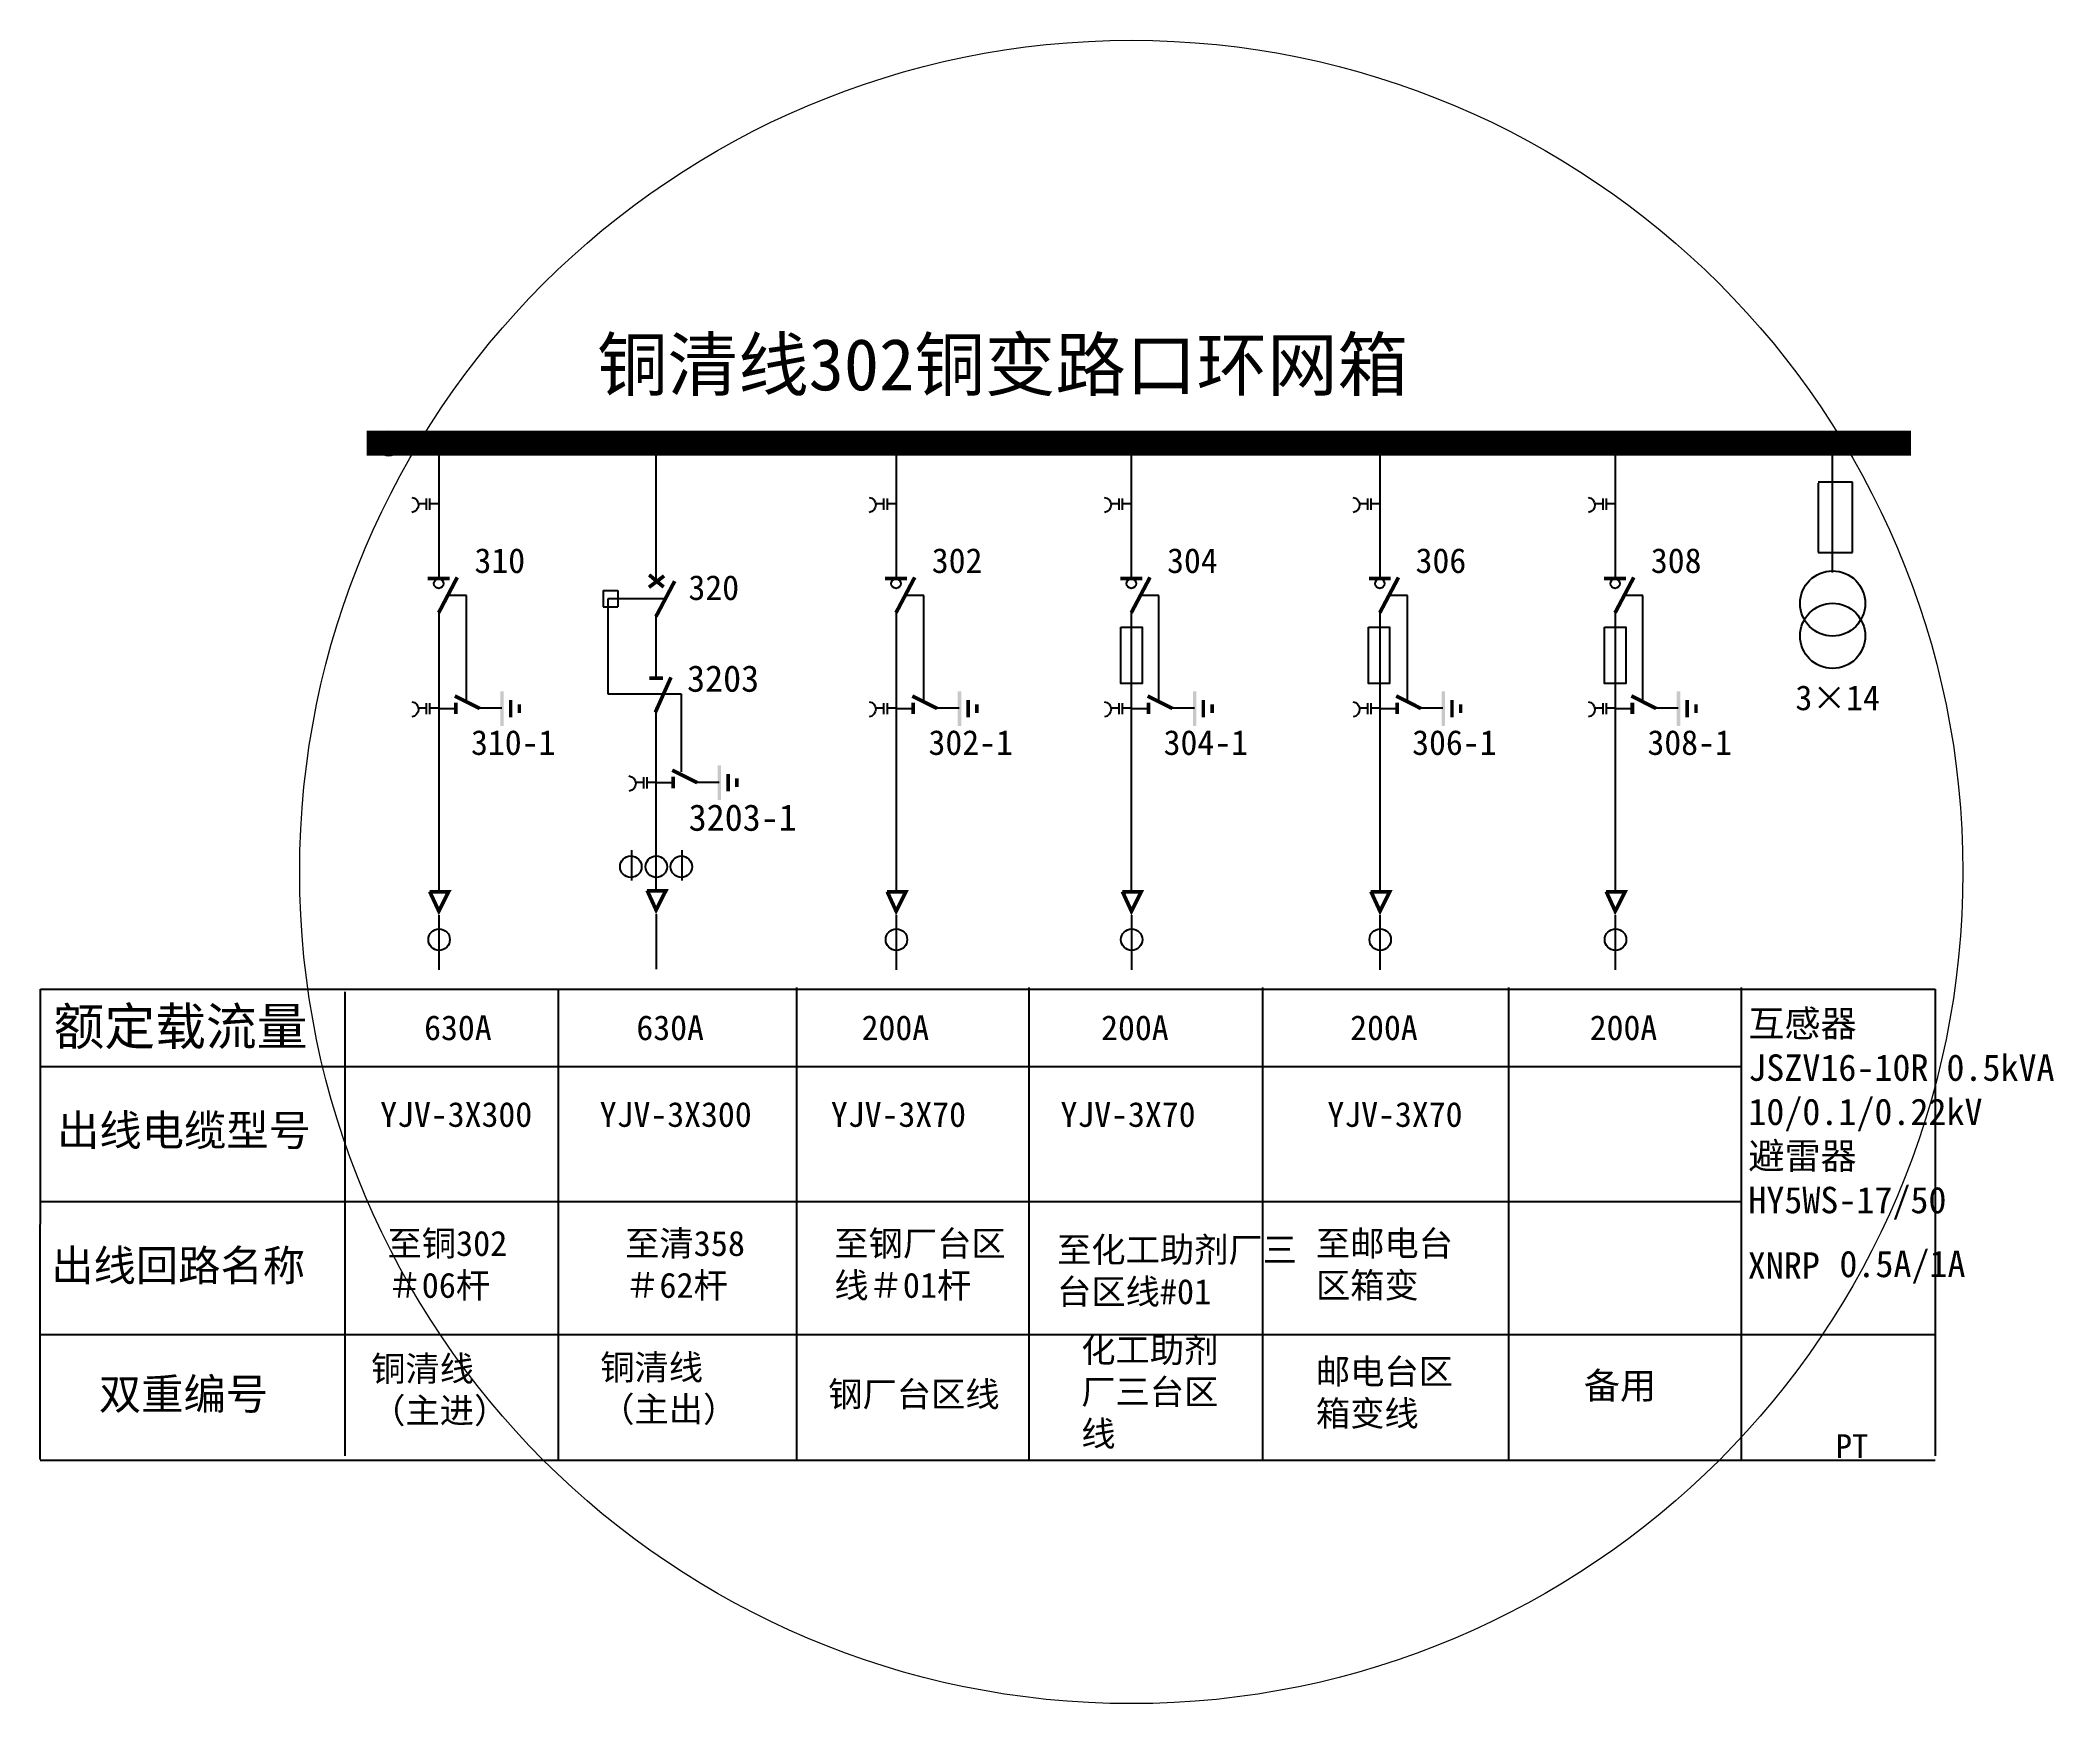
# Model space of a CAD drawing. Extents: x -21 to 131, y -131 to -6.
import ezdxf

# ---------------------------------------------------------------- set-up
doc = ezdxf.new("R2010")
doc.units = 0
doc.header["$LTSCALE"] = 0.774411
doc.linetypes.add('ACAD_ISO02W100', pattern=[15, 12, -3])
doc.linetypes.add('CENTER', pattern=[50.8, 31.75, -6.35, 6.35, -6.35])
doc.layers.get('0').update_dxf_attribs({"linetype": 'CONTINUOUS'})
doc.layers.add('2', color=7, linetype='CONTINUOUS')
doc.styles.add('HZ', font='')
doc.styles.add('hztxt_txtstyle_0.00_0_0', font='simkai.ttf')
doc.styles.add('KaiTi_txtstyle_2.00_0_0', font='simkai.ttf', dxfattribs={"height": 2})
doc.styles.get("Standard").update_dxf_attribs({"font": '', "height": 2.5})
doc.styles.add('字体', font='', dxfattribs={"height": 2.5})
doc.styles.add('楷体_GB2312_txtstyle_1.90_0_0', font='', dxfattribs={"height": 1.898034})
doc.styles.add('楷体_GB2312_txtstyle_200.00_0_0200', font='', dxfattribs={"height": 200})
doc.styles.get('HZ').set_extended_font_data('SimSun')
doc.styles.get('Standard').set_extended_font_data('SimSun')
doc.styles.get('字体').set_extended_font_data('楷体_GB2312')
doc.styles.get('楷体_GB2312_txtstyle_1.90_0_0').set_extended_font_data('楷体_GB2312')
doc.styles.get('楷体_GB2312_txtstyle_200.00_0_0200').set_extended_font_data('楷体_GB2312')

# ---------------------------------------------------------------- blocks, each defined once
blk = doc.blocks.new('JD')
for points in [[(-2, 0.2), (-2, -0.2), (2, 0.2), (2, -0.2)], [(1, -1.2), (1, -0.8), (-1, -1.2), (-1, -0.8)], [(-0.5, -1.8), (-0.5, -2.2), (0.5, -1.8), (0.5, -2.2)]]:
    blk.add_trace(points)

msp = doc.modelspace()

# ---------------------------------------------------------------- linework, layer by layer
for p, q in [((9.29, -36.93), (9.29, -46.35)), ((25.7, -37.14), (25.7, -46.64)), ((43.83, -36.93), (43.83, -46.35)), ((61.6, -36.93), (61.6, -46.35)), ((80.37, -36.93), (80.37, -46.35)), ((98.14, -36.93), (98.14, -46.35)), ((114.53, -36.51), (114.53, -45.93)), ((116.08, -39.13), (113.48, -39.13)), ((113.48, -39.19), (113.48, -44.44)), ((116.08, -44.44), (116.08, -39.13)), ((113.48, -44.44), (116.08, -44.44)), ((21.7, -47.29), (22.83, -47.29)), ((21.7, -47.29), (21.7, -48.54)), ((21.7, -48.54), (22.83, -48.54)), ((22.83, -47.29), (22.83, -48.54)), ((9.29, -48.91), (9.29, -70.11)), ((25.7, -49.2), (25.7, -53.85)), ((43.83, -48.91), (43.83, -70.11)), ((61.6, -48.91), (61.6, -70.11)), ((80.37, -48.91), (80.37, -70.11)), ((98.14, -48.91), (98.14, -70.11)), ((9.29, -56.21), (10.59, -56.21)), ((12.28, -56.17), (14.05, -56.17)), ((25.7, -56.17), (25.7, -69.89)), ((43.83, -56.21), (45.13, -56.21)), ((46.83, -56.17), (48.59, -56.17)), ((61.6, -56.21), (62.9, -56.21)), ((64.6, -56.17), (66.36, -56.17)), ((80.37, -56.21), (81.67, -56.21)), ((83.37, -56.17), (85.13, -56.17)), ((98.14, -56.21), (99.44, -56.21)), ((101.13, -56.17), (102.9, -56.17)), ((25.7, -61.81), (27, -61.81)), ((28.7, -61.77), (30.46, -61.77)), ((23.84, -66.91), (23.84, -69.2)), ((27.65, -66.91), (27.65, -69.2)), ((-20.8, -112.93), (-20.79, -77.41)), ((-20.79, -77.41), (122.32, -77.41)), ((36.3, -77.29), (36.3, -113)), ((53.85, -77.29), (53.85, -113)), ((71.52, -77.29), (71.52, -113)), ((90.1, -77.29), (90.1, -113)), ((107.65, -77.29), (107.65, -113)), ((122.32, -77.41), (122.32, -112.66)), ((2.2, -77.6), (2.2, -112.66)), ((-20.73, -83.26), (107.65, -83.26)), ((-20.73, -93.44), (107.65, -93.44)), ((122.35, -103.51), (-20.8, -103.51)), ((122.32, -113.01), (-20.8, -113.01))]:
    msp.add_line(p, q)
at = {"linetype": 'ACAD_ISO02W100'}
for p, q in [((26.27, -47.94), (22.06, -47.94)), ((22.06, -47.94), (22.06, -55.1)), ((22.06, -55.1), (27.61, -55.1)), ((27.61, -55.1), (27.61, -61))]:
    msp.add_line(p, q, dxfattribs=at)
at = {"linetype": 'CENTER'}
for p, q in [((9.3, -71.83), (9.3, -75.95)), ((25.71, -71.74), (25.71, -75.91)), ((43.84, -71.83), (43.84, -75.95)), ((61.61, -71.83), (61.61, -75.95)), ((80.38, -71.83), (80.38, -75.95)), ((98.15, -71.83), (98.15, -75.95))]:
    msp.add_line(p, q, dxfattribs=at)
at = {"color": 0, "linetype": 'Continuous'}
msp.add_line((18.3, -77.39), (18.3, -112.99), dxfattribs=at)
at = {"ltscale": 1.172868}
for p, q in [((122.32, -83.26), (122.35, -83.26)), ((122.32, -93.44), (122.35, -93.44))]:
    msp.add_line(p, q, dxfattribs=at)
for points, const_width in [([(3.86, -36.18), (120.49, -36.18)], 1.88), ([(8.46, -46.39), (10.12, -46.39)], 0.281), ([(9.29, -48.98), (10.69, -46.31)], 0.281), ([(25.17, -47.06), (26.31, -46.2)], 0.281), ([(25.18, -46.12), (26.28, -47.04)], 0.281), ([(25.7, -49.27), (27.11, -46.6)], 0.281), ([(43, -46.39), (44.66, -46.39)], 0.281), ([(43.83, -48.98), (45.24, -46.31)], 0.281), ([(60.77, -46.39), (62.43, -46.39)], 0.281), ([(61.6, -48.98), (63.01, -46.31)], 0.281), ([(79.54, -46.39), (81.2, -46.39)], 0.281), ([(80.37, -48.98), (81.78, -46.31)], 0.281), ([(97.31, -46.39), (98.97, -46.39)], 0.281), ([(98.14, -48.98), (99.55, -46.31)], 0.281), ([(25.2, -53.92), (26.24, -53.92)], 0.281), ([(25.65, -56.51), (26.83, -53.86)], 0.281), ([(10.51, -55.27), (12.39, -56.21)], 0.281), ([(10.59, -55.78), (10.59, -56.64)], 0.281), ([(45.06, -55.27), (46.93, -56.21)], 0.281), ([(45.13, -55.78), (45.13, -56.64)], 0.281), ([(62.83, -55.27), (64.7, -56.21)], 0.281), ([(62.9, -55.78), (62.9, -56.64)], 0.281), ([(81.6, -55.27), (83.47, -56.21)], 0.281), ([(81.67, -55.78), (81.67, -56.64)], 0.281), ([(99.37, -55.27), (101.24, -56.21)], 0.281), ([(99.44, -55.78), (99.44, -56.64)], 0.281), ([(26.93, -60.87), (28.81, -61.81)], 0.281), ([(27, -61.37), (27, -62.24)], 0.281), ([(8.6, -70.07), (10.03, -70.07), (9.3, -71.52), (8.61, -70.04)], 0.281), ([(25.01, -69.98), (26.44, -69.98), (25.71, -71.43), (25.03, -69.95)], 0.281), ([(43.14, -70.07), (44.57, -70.07), (43.84, -71.52), (43.16, -70.04)], 0.281), ([(60.91, -70.07), (62.34, -70.07), (61.61, -71.52), (60.93, -70.04)], 0.281), ([(79.68, -70.07), (81.11, -70.07), (80.38, -71.52), (79.7, -70.04)], 0.281), ([(97.45, -70.07), (98.88, -70.07), (98.15, -71.52), (97.47, -70.04)], 0.281)]:
    msp.add_lwpolyline(points, dxfattribs=dict(const_width=const_width))
for points in [[(7.25, -40.27, -0.877934), (7.27, -41.41)], [(41.79, -40.27, -0.877934), (41.81, -41.41)], [(59.56, -40.27, -0.877934), (59.58, -41.41)], [(78.33, -40.27, -0.877934), (78.35, -41.41)], [(96.1, -40.27, -0.877934), (96.12, -41.41)], [(7.25, -55.71, -0.877934), (7.27, -56.85)], [(41.79, -55.71, -0.877934), (41.81, -56.85)], [(59.56, -55.71, -0.877934), (59.58, -56.85)], [(78.33, -55.71, -0.877934), (78.35, -56.85)], [(96.1, -55.71, -0.877934), (96.12, -56.85)], [(23.66, -61.31, -0.877934), (23.68, -62.45)]]:
    msp.add_lwpolyline(points, format="xyb")
for points in [[(8.34, -40.75), (7.75, -40.75)], [(8.34, -40.36), (8.34, -41.21)], [(8.6, -40.36), (8.6, -41.21)], [(9.28, -40.75), (8.6, -40.75)], [(42.89, -40.75), (42.3, -40.75)], [(42.89, -40.36), (42.89, -41.21)], [(43.15, -40.36), (43.15, -41.21)], [(43.83, -40.75), (43.15, -40.75)], [(60.66, -40.75), (60.07, -40.75)], [(60.66, -40.36), (60.66, -41.21)], [(60.92, -40.36), (60.92, -41.21)], [(61.6, -40.75), (60.92, -40.75)], [(79.43, -40.75), (78.83, -40.75)], [(79.43, -40.36), (79.43, -41.21)], [(79.69, -40.36), (79.69, -41.21)], [(80.37, -40.75), (79.69, -40.75)], [(97.2, -40.75), (96.6, -40.75)], [(97.2, -40.36), (97.2, -41.21)], [(97.46, -40.36), (97.46, -41.21)], [(98.14, -40.75), (97.46, -40.75)], [(8.34, -56.19), (7.75, -56.19)], [(8.34, -55.8), (8.34, -56.65)], [(8.6, -55.8), (8.6, -56.65)], [(9.28, -56.19), (8.6, -56.19)], [(42.89, -56.19), (42.3, -56.19)], [(42.89, -55.8), (42.89, -56.65)], [(43.15, -55.8), (43.15, -56.65)], [(43.83, -56.19), (43.15, -56.19)], [(60.66, -56.19), (60.07, -56.19)], [(60.66, -55.8), (60.66, -56.65)], [(60.92, -55.8), (60.92, -56.65)], [(61.6, -56.19), (60.92, -56.19)], [(79.43, -56.19), (78.83, -56.19)], [(79.43, -55.8), (79.43, -56.65)], [(79.69, -55.8), (79.69, -56.65)], [(80.37, -56.19), (79.69, -56.19)], [(97.2, -56.19), (96.6, -56.19)], [(97.2, -55.8), (97.2, -56.65)], [(97.46, -55.8), (97.46, -56.65)], [(98.14, -56.19), (97.46, -56.19)], [(24.76, -61.79), (24.17, -61.79)], [(24.76, -61.4), (24.76, -62.25)], [(25.02, -61.4), (25.02, -62.25)], [(25.7, -61.79), (25.02, -61.79)]]:
    msp.add_lwpolyline(points)
at = {"linetype": 'ACAD_ISO02W100'}
for points in [[(11.38, -55.79), (11.38, -47.68), (9.97, -47.68)], [(45.92, -55.79), (45.92, -47.68), (44.52, -47.68)], [(63.69, -55.79), (63.69, -47.68), (62.29, -47.68)], [(82.46, -55.79), (82.46, -47.68), (81.06, -47.68)], [(100.23, -55.79), (100.23, -47.68), (98.83, -47.68)]]:
    msp.add_lwpolyline(points, dxfattribs=at)
at = {"color": 0, "linetype": 'Continuous'}
for points in [[(60.82, -50.06), (62.42, -50.06), (62.42, -54.32), (60.82, -54.32)], [(79.51, -50.06), (81.11, -50.06), (81.11, -54.32), (79.51, -54.32)], [(97.35, -50.06), (98.95, -50.06), (98.95, -54.32), (97.35, -54.32)]]:
    msp.add_lwpolyline(points, close=True, dxfattribs=at)
at = {"color": 12, "linetype": 'Continuous', "lineweight": 0, "ltscale": 1.675908, "true_color": 0xc00000}
msp.add_circle((61.6, -68.56), 62.81, dxfattribs=at)
for centre, radius in [((5.5, -36.2), 0.933), ((9.29, -46.78), 0.36), ((43.83, -46.78), 0.36), ((61.6, -46.78), 0.36), ((80.37, -46.78), 0.36), ((98.14, -46.78), 0.36), ((23.8, -68.16), 0.812), ((25.72, -68.16), 0.812), ((27.61, -68.16), 0.812), ((9.32, -73.67), 0.812), ((43.86, -73.67), 0.812), ((61.63, -73.67), 0.812), ((80.4, -73.67), 0.812), ((98.17, -73.67), 0.812)]:
    msp.add_circle(centre, radius)
at = {"layer": '2', "color": 3}
for centre in [(114.57, -48.28), (114.57, -50.73)]:
    msp.add_circle(centre, 2.46, dxfattribs=at)

# ---------------------------------------------------------------- block references
at = {"xscale": 0.65625, "yscale": 0.65625, "zscale": 0.65625, "rotation": 90}
for p in [(14.07, -56.22), (48.62, -56.22), (66.39, -56.22), (85.16, -56.22), (102.93, -56.22), (30.49, -61.82)]:
    msp.add_blockref('JD', p, dxfattribs=at)

# ---------------------------------------------------------------- texts
for s, height, p in [('310', 1.875, (11.99, -45.98)), ('302', 1.875, (46.53, -45.98)), ('304', 1.875, (64.3, -45.98)), ('306', 1.875, (83.07, -45.98)), ('308', 1.875, (100.84, -45.98)), ('320', 1.875, (28.15, -48.02)), ('3203', 2, (28.05, -54.95)), ('3×14', 1.875, (111.76, -56.34)), ('310-1', 1.875, (11.73, -59.72)), ('302-1', 1.875, (46.28, -59.72)), ('304-1', 1.875, (64.04, -59.72)), ('306-1', 1.875, (82.81, -59.72)), ('308-1', 1.875, (100.58, -59.72)), ('3203-1', 2, (28.17, -65.45)), ('630A', 1.875, (8.19, -81.26)), ('630A', 1.875, (24.22, -81.26)), ('200A', 1.875, (41.23, -81.26)), ('200A', 1.875, (59.32, -81.26)), ('200A', 1.875, (78.13, -81.26)), ('200A', 1.875, (96.22, -81.26)), ('YJV-3X300', 1.875, (4.87, -87.81)), ('YJV-3X300', 1.875, (21.45, -87.81)), ('YJV-3X70', 1.875, (38.91, -87.81)), ('YJV-3X70', 1.875, (56.25, -87.81)), ('YJV-3X70', 1.875, (76.41, -87.81)), ('XNRP', 2, (108.16, -99.28)), ('0.5A/1A', 2, (115.08, -99.16))]:
    msp.add_text(s, height=height).set_placement(p)
at = {"style": 'HZ'}
for s, height, p in [('额定载流量', 2.812, (-19.8, -81.63)), ('出线电缆型号', 2.344, (-19.54, -89.24)), ('出线回路名称', 2.344, (-19.98, -99.45)), ('双重编号', 2.344, (-16.38, -109.16))]:
    msp.add_text(s, height=height, dxfattribs=at).set_placement(p)
at = {"linetype": 'Continuous', "attachment_point": 1}
for s, insert, char_height, width, style in [('\\A1;{\\fSimSun|b0|i0|c134|p2;互感器\\PJSZV16-10R 0.5kVA\\P10/0.1/0.22kV\\P避雷器\\PHY5WS-17/50}', (108.2, -79), 2, 33.191, 'KaiTi_txtstyle_2.00_0_0'), ('{\\fSimSun|b0|i0|c134|p2;PT}', (114.8, -111.02), 1.8071, 14.059, 'hztxt_txtstyle_0.00_0_0')]:
    msp.add_mtext(s, dxfattribs=dict(at, insert=insert, char_height=char_height, width=width, style=style))
at = {"color": 0, "linetype": 'Continuous', "char_height": 1.898, "attachment_point": 1, "style": '字体'}
for s, insert, width in [('{\\fSimSun|b0|i0|c134|p2;至铜302＃06杆}', (5.42, -95.66), 11.1611), ('{\\fSimSun|b0|i0|c134|p2;至清358＃62杆}', (23.37, -95.66), 11.1611), ('{\\fSimSun|b0|i0|c134|p2;至钢厂台区线＃01杆}', (39.17, -95.66), 14.1327), ('{\\fSimSun|b0|i0|c134|p2;至邮电台区箱变}', (75.54, -95.66), 12.2783), ('{\\fSimSun|b0|i0|c134|p2;邮电台区箱变线}', (75.54, -105.34), 12.2783), ('{\\fSimSun|b0|i0|c134|p2;钢厂台区线}', (38.71, -107.05), 13.5517)]:
    msp.add_mtext(s, dxfattribs=dict(at, insert=insert, width=width))
at = {"color": 7, "linetype": 'Continuous', "char_height": 1.898, "attachment_point": 1, "style": '楷体_GB2312_txtstyle_1.90_0_0'}
for s, insert, width in [('{\\fSimSun|b0|i0|c134|p2;至化工助剂厂三台区线#01}', (55.99, -96.14), 18.2542), ('铜清线（主进）', (4.19, -105.12), 12.6571), ('铜清线（主出）', (21.49, -105.02), 12.6571), ('{\\fSimSun|b0|i0|c134|p2;化工助剂厂三台区线}', (57.82, -103.7), 10.9772)]:
    msp.add_mtext(s, dxfattribs=dict(at, insert=insert, width=width))
at = {"color": 7, "linetype": 'Continuous', "lineweight": 0, "ltscale": 1.005545, "insert": (95.78, -106.35), "char_height": 2, "attachment_point": 1, "style": '楷体_GB2312_txtstyle_200.00_0_0200'}
msp.add_mtext('备用', dxfattribs=at)
at = {"layer": '2', "color": 7, "insert": (21.25, -28.28), "char_height": 3.9062, "width": 83.0504, "attachment_point": 1, "style": '字体'}
msp.add_mtext('{\\fSimSun|b0|i0|c134|p2;铜清线}302{\\fSimSun|b0|i0|c134|p2;铜变路口环网箱}', dxfattribs=at)

doc.saveas('drawing.dxf')
